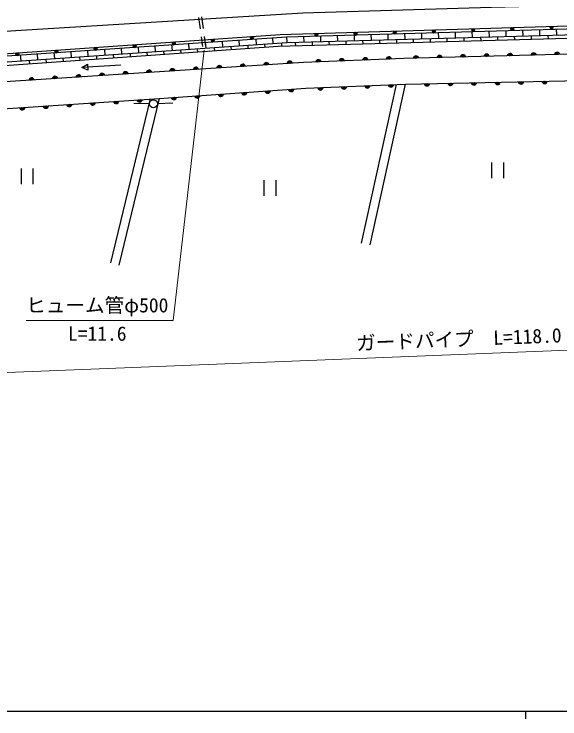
# Model space of a CAD drawing. Units: millimetres, scale not verified. Extents: x 40000 to 680000, y 20000 to 380000.
# Drawn here: x 302787 to 372406, y 204000 to 293949 of the extents above; entities that cross this region are included whole.
import ezdxf
from ezdxf.enums import TextEntityAlignment as Align

# ---------------------------------------------------------------- set-up
doc = ezdxf.new("R2010")
doc.units = ezdxf.units.MM
doc.header["$LTSCALE"] = 1000
for name, color, linetype, lineweight in [('M-BGD', 7, 'Continuous', 25), ('M-STR-HTXT', 7, 'Continuous', 13), ('M-TTL-BAND', 7, 'Continuous', 25)]:
    doc.layers.add(name, color=color, linetype=linetype, lineweight=lineweight)
doc.styles.add('ＭＳ ゴシック', font='')
doc.styles.get('ＭＳ ゴシック').set_extended_font_data('MS Gothic')

msp = doc.modelspace()

# ---------------------------------------------------------------- linework, layer by layer
at = {"layer": 'M-BGD'}
for p, q in [((326309, 293536), (326505, 292049)), ((326699, 293587), (326895, 292100)), ((337590, 290310), (416461, 292550)), ((352597, 291486), (352619, 290737)), ((354746, 291547), (354768, 290798)), ((356896, 291608), (356917, 290859)), ((359045, 291669), (359066, 290920)), ((361194, 291731), (361215, 290981)), ((363343, 291792), (363364, 291042)), ((365492, 291853), (365513, 291103)), ((367641, 291914), (367663, 291164)), ((369790, 291975), (369812, 291225)), ((371940, 292036), (371961, 291286)), ((326636, 291057), (326802, 289795)), ((327025, 291109), (327192, 289847)), ((331464, 290642), (331516, 289894)), ((333609, 290789), (333660, 290041)), ((335754, 290936), (335805, 290188)), ((337553, 291059), (337590, 290310)), ((339703, 291120), (339724, 290370)), ((341852, 291181), (341873, 290431)), ((344001, 291242), (344022, 290492)), ((346150, 291303), (346171, 290553)), ((347246, 290584), (347259, 290108)), ((348299, 291364), (348320, 290614)), ((349395, 290645), (349408, 290168)), ((350448, 291425), (350470, 290676)), ((351544, 290706), (351558, 290228)), ((353693, 290767), (353707, 290288)), ((355842, 290828), (355856, 290348)), ((357991, 290889), (358005, 290408)), ((360141, 290950), (360154, 290467)), ((362290, 291011), (362303, 290527)), ((364439, 291072), (364453, 290587)), ((366588, 291133), (366602, 290647)), ((368737, 291195), (368751, 290707)), ((370886, 291256), (370900, 290767)), ((299516, 287705), (337590, 290310)), ((318594, 289762), (318646, 289013)), ((320739, 289908), (320791, 289160)), ((322884, 290055), (322936, 289307)), ((325029, 290202), (325081, 289454)), ((327174, 290349), (327226, 289600)), ((328298, 289674), (328328, 289238)), ((329319, 290495), (329371, 289747)), ((330443, 289821), (330473, 289388)), ((332588, 289967), (332617, 289538)), ((334733, 290114), (334762, 289688)), ((336878, 290261), (336908, 289820)), ((338649, 290340), (338663, 289869)), ((340798, 290401), (340812, 289929)), ((342948, 290462), (342961, 289988)), ((345097, 290523), (345110, 290048)), ((305724, 288881), (305776, 288133)), ((307869, 289028), (307921, 288280)), ((310014, 289175), (310066, 288426)), ((312159, 289321), (312211, 288573)), ((314304, 289468), (314356, 288720)), ((315428, 288793), (315459, 288338)), ((316449, 289615), (316501, 288867)), ((317573, 288940), (317604, 288488)), ((319718, 289087), (319749, 288638)), ((321863, 289234), (321894, 288788)), ((324008, 289380), (324038, 288938)), ((326153, 289527), (326183, 289088)), ((303580, 288734), (303631, 287986)), ((304703, 288059), (304735, 287588)), ((306848, 288206), (306880, 287738)), ((308993, 288353), (309025, 287888)), ((311138, 288500), (311170, 288038)), ((313283, 288647), (313314, 288188)), ((311430, 287115), (312153, 287539)), ((316418, 287452), (311430, 287115)), ((312203, 286791), (311430, 287115)), ((312153, 287539), (312203, 286791)), ((347106, 264725), (351565, 284967)), ((348201, 264484), (352724, 285017)), ((320144, 283117), (315078, 262184)), ((321298, 283194), (316151, 261924)), ((320057, 282508), (318057, 282522)), ((321056, 282526), (323055, 282611)), ((363701, 275010), (363701, 273010)), ((365201, 275010), (365201, 273010)), ((303686, 274257), (303686, 272257)), ((305186, 274257), (305186, 272257)), ((334656, 272750), (334656, 270750)), ((336156, 272750), (336156, 270750))]:
    msp.add_line(p, q, dxfattribs=at)
for points in [[(300207, 291683), (339626, 294093), (363667, 294824), (414488, 296118)], [(284673, 279916), (299290, 288441), (337553, 291059), (416443, 293300)], [(299582, 288754), (336731, 291339), (415923, 293724)], [(416473, 292037), (336483, 289808), (299700, 287236), (284673, 279916)], [(416533, 289458), (406611, 289683), (352490, 288267), (339683, 287765), (300301, 285212), (286797, 277718)], [(281462, 272470), (286459, 274275), (301340, 281864), (321298, 283194), (339992, 284477), (352724, 285017), (379174, 285561), (405605, 286491), (412637, 284668), (413654, 279977), (413927, 277076)]]:
    msp.add_lwpolyline(points, dxfattribs=at)
for centre, radius in [((371333, 292250), 100), ((341347, 291347), 100), ((346344, 291497), 100), ((351342, 291648), 100), ((356340, 291798), 100), ((361338, 291949), 100), ((366335, 292099), 100), ((328141, 290610), 100), ((333129, 290957), 100), ((313178, 289569), 100), ((318165, 289916), 100), ((323153, 290263), 100), ((303202, 288874), 100), ((308190, 289221), 100), ((320557, 282505), 500)]:
    msp.add_circle(centre, radius, dxfattribs=at)
for centre, radius, start, end in [((371333, 292250), 219, 144.85552, 38.59531), ((371333, 292250), 175, 133.13504, 50.31579), ((371333, 292250), 131, 91.72546, 91.72537), ((341347, 291347), 219, 144.85552, 38.59531), ((341347, 291347), 175, 133.13504, 50.31579), ((341347, 291347), 131, 91.72546, 91.72537), ((346344, 291497), 219, 144.85552, 38.59531), ((346344, 291497), 175, 133.13504, 50.31579), ((346344, 291497), 131, 91.72546, 91.72537), ((351342, 291648), 219, 144.85552, 38.59531), ((351342, 291648), 175, 133.13504, 50.31579), ((351342, 291648), 131, 91.72546, 91.72537), ((356340, 291798), 219, 144.85552, 38.59531), ((356340, 291798), 175, 133.13504, 50.31579), ((356340, 291798), 131, 91.72546, 91.72537), ((361338, 291949), 219, 144.85552, 38.59531), ((361338, 291949), 175, 133.13504, 50.31579), ((361338, 291949), 131, 91.72546, 91.72537), ((366335, 292099), 219, 144.85552, 38.59531), ((366335, 292099), 175, 133.13504, 50.31579), ((366335, 292099), 131, 91.72546, 91.72537), ((328141, 290610), 219, 147.1102, 40.84999), ((328141, 290610), 175, 135.38972, 52.57047), ((328141, 290610), 131, 93.98015, 93.98004), ((333129, 290957), 219, 147.1102, 40.84999), ((333129, 290957), 175, 135.38972, 52.57047), ((333129, 290957), 131, 93.98015, 93.98004), ((313178, 289569), 219, 147.1102, 40.84999), ((313178, 289569), 175, 135.38972, 52.57047), ((313178, 289569), 131, 93.98015, 93.98004), ((318165, 289916), 219, 147.1102, 40.84999), ((318165, 289916), 175, 135.38972, 52.57047), ((318165, 289916), 131, 93.98015, 93.98004), ((323153, 290263), 219, 147.1102, 40.84999), ((323153, 290263), 175, 135.38972, 52.57047), ((323153, 290263), 131, 93.98015, 93.98004), ((303202, 288874), 219, 147.1102, 40.84999), ((303202, 288874), 175, 135.38972, 52.57047), ((303202, 288874), 131, 93.98015, 93.98004), ((308190, 289221), 219, 147.1102, 40.84999), ((308190, 289221), 175, 135.38972, 52.57047), ((308190, 289221), 131, 93.98015, 93.98004), ((360058, 288411), 354, 10.29611, 172.70129), ((363057, 288490), 354, 10.29611, 172.70129), ((363057, 288490), 283, 12.52015, 170.47725), ((366056, 288568), 354, 10.29611, 172.70129), ((366056, 288568), 283, 12.52015, 170.47725), ((366056, 288568), 212, 16.26647, 166.73092), ((369055, 288647), 354, 10.29611, 172.70129), ((369055, 288647), 283, 12.52015, 170.47725), ((369055, 288647), 212, 16.26647, 166.73092), ((369055, 288647), 142, 23.9782, 159.01919), ((369055, 288647), 100, 34.29587, 148.70153), ((372054, 288725), 354, 10.29611, 172.70129), ((372054, 288725), 283, 12.52015, 170.47725), ((372054, 288725), 212, 16.26647, 166.73092), ((372054, 288725), 142, 23.9782, 159.01919), ((372054, 288725), 100, 34.29587, 148.70153), ((337958, 287599), 354, 12.5064, 174.91158), ((337958, 287599), 283, 14.73044, 172.68754), ((341592, 287786), 354, 11.04315, 173.44833), ((341592, 287786), 283, 13.26719, 171.22429), ((341592, 287786), 212, 17.01352, 167.47797), ((341592, 287786), 142, 24.72525, 159.76624), ((341592, 287786), 100, 35.04291, 149.44857), ((344590, 287903), 354, 11.04315, 173.44833), ((344590, 287903), 283, 13.26719, 171.22429), ((344590, 287903), 212, 17.01352, 167.47797), ((344590, 287903), 142, 24.72525, 159.76624), ((344590, 287903), 100, 35.04291, 149.44857), ((347588, 288021), 354, 11.04315, 173.44833), ((347588, 288021), 283, 13.26719, 171.22429), ((347588, 288021), 212, 17.01352, 167.47797), ((347588, 288021), 142, 24.72525, 159.76624), ((347588, 288021), 100, 35.04291, 149.44857), ((350585, 288139), 354, 11.04315, 173.44833), ((350585, 288139), 283, 13.26719, 171.22429), ((350585, 288139), 212, 17.01352, 167.47797), ((350585, 288139), 142, 24.72525, 159.76624), ((350585, 288139), 100, 35.04291, 149.44857), ((354060, 288254), 354, 10.29611, 172.70129), ((354060, 288254), 283, 12.52015, 170.47725), ((354060, 288254), 212, 16.26647, 166.73092), ((354060, 288254), 142, 23.9782, 159.01919), ((354060, 288254), 100, 34.29587, 148.70153), ((357059, 288333), 354, 10.29611, 172.70129), ((357059, 288333), 283, 12.52015, 170.47725), ((357059, 288333), 212, 16.26647, 166.73092), ((357059, 288333), 142, 23.9782, 159.01919), ((357059, 288333), 100, 34.29587, 148.70153), ((360058, 288411), 283, 12.52015, 170.47725), ((360058, 288411), 212, 16.26647, 166.73092), ((360058, 288411), 142, 23.9782, 159.01919), ((360058, 288411), 100, 34.29587, 148.70153), ((363057, 288490), 212, 16.26647, 166.73092), ((363057, 288490), 142, 23.9782, 159.01919), ((363057, 288490), 100, 34.29587, 148.70153), ((366056, 288568), 142, 23.9782, 159.01919), ((366056, 288568), 100, 34.29587, 148.70153), ((322989, 286629), 354, 12.5064, 174.91158), ((325983, 286823), 354, 12.5064, 174.91158), ((325983, 286823), 283, 14.73044, 172.68754), ((325983, 286823), 212, 18.47677, 168.94121), ((325983, 286823), 142, 26.1885, 161.22948), ((328977, 287017), 354, 12.5064, 174.91158), ((328977, 287017), 283, 14.73044, 172.68754), ((328977, 287017), 212, 18.47677, 168.94121), ((328977, 287017), 142, 26.1885, 161.22948), ((328977, 287017), 100, 36.50616, 150.91182), ((331971, 287211), 354, 12.5064, 174.91158), ((331971, 287211), 283, 14.73044, 172.68754), ((331971, 287211), 212, 18.47677, 168.94121), ((331971, 287211), 142, 26.1885, 161.22948), ((331971, 287211), 100, 36.50616, 150.91182), ((334964, 287405), 354, 12.5064, 174.91158), ((334964, 287405), 283, 14.73044, 172.68754), ((334964, 287405), 212, 18.47677, 168.94121), ((334964, 287405), 142, 26.1885, 161.22948), ((334964, 287405), 100, 36.50616, 150.91182), ((337958, 287599), 212, 18.47677, 168.94121), ((337958, 287599), 142, 26.1885, 161.22948), ((337958, 287599), 100, 36.50616, 150.91182), ((311015, 285853), 354, 12.5064, 174.91158), ((311015, 285853), 283, 14.73044, 172.68754), ((311015, 285853), 212, 18.47677, 168.94121), ((314008, 286047), 354, 12.5064, 174.91158), ((314008, 286047), 283, 14.73044, 172.68754), ((314008, 286047), 212, 18.47677, 168.94121), ((314008, 286047), 142, 26.1885, 161.22948), ((314008, 286047), 100, 36.50616, 150.91182), ((317002, 286241), 354, 12.5064, 174.91158), ((317002, 286241), 283, 14.73044, 172.68754), ((317002, 286241), 212, 18.47677, 168.94121), ((317002, 286241), 142, 26.1885, 161.22948), ((317002, 286241), 100, 36.50616, 150.91182), ((319996, 286435), 354, 12.5064, 174.91158), ((319996, 286435), 283, 14.73044, 172.68754), ((319996, 286435), 212, 18.47677, 168.94121), ((319996, 286435), 142, 26.1885, 161.22948), ((319996, 286435), 100, 36.50616, 150.91182), ((322989, 286629), 283, 14.73044, 172.68754), ((322989, 286629), 212, 18.47677, 168.94121), ((322989, 286629), 142, 26.1885, 161.22948), ((322989, 286629), 100, 36.50616, 150.91182), ((325983, 286823), 100, 36.50616, 150.91182), ((305027, 285464), 354, 12.5064, 174.91158), ((305027, 285464), 283, 14.73044, 172.68754), ((305027, 285464), 212, 18.47677, 168.94121), ((305027, 285464), 142, 26.1885, 161.22948), ((305027, 285464), 100, 36.50616, 150.91182), ((308021, 285658), 354, 12.5064, 174.91158), ((308021, 285658), 283, 14.73044, 172.68754), ((308021, 285658), 212, 18.47677, 168.94121), ((308021, 285658), 142, 26.1885, 161.22948), ((308021, 285658), 100, 36.50616, 150.91182), ((311015, 285853), 142, 26.1885, 161.22948), ((311015, 285853), 100, 36.50616, 150.91182), ((358449, 285189), 354, 189.9758, 352.38098), ((358449, 285189), 283, 192.19984, 350.15694), ((358449, 285189), 212, 195.94616, 346.41061), ((361449, 285250), 354, 189.9758, 352.38098), ((361449, 285250), 283, 192.19984, 350.15694), ((361449, 285250), 212, 195.94616, 346.41061), ((361449, 285250), 142, 203.65789, 338.69888), ((361449, 285250), 100, 213.97555, 328.38122), ((364448, 285312), 354, 189.9758, 352.38098), ((364448, 285312), 283, 192.19984, 350.15694), ((364448, 285312), 212, 195.94616, 346.41061), ((364448, 285312), 142, 203.65789, 338.69888), ((364448, 285312), 100, 213.97555, 328.38122), ((367447, 285374), 354, 189.9758, 352.38098), ((367447, 285374), 283, 192.19984, 350.15694), ((367447, 285374), 212, 195.94616, 346.41061), ((367447, 285374), 142, 203.65789, 338.69888), ((367447, 285374), 100, 213.97555, 328.38122), ((370447, 285435), 354, 189.9758, 352.38098), ((370447, 285435), 283, 192.19984, 350.15694), ((370447, 285435), 212, 195.94616, 346.41061), ((370447, 285435), 142, 203.65789, 338.69888), ((370447, 285435), 100, 213.97555, 328.38122), ((338124, 284403), 354, 192.72499, 355.13017), ((338124, 284403), 283, 194.94903, 352.90613), ((338124, 284403), 212, 198.69535, 349.1598), ((338124, 284403), 142, 206.40708, 341.44807), ((338124, 284403), 100, 216.72474, 331.13041), ((341859, 284611), 354, 191.22339, 353.62857), ((341859, 284611), 283, 193.44743, 351.40453), ((341859, 284611), 212, 197.19376, 347.65821), ((341859, 284611), 142, 204.90549, 339.94648), ((341859, 284611), 100, 215.22315, 329.62881), ((344857, 284738), 354, 191.22339, 353.62857), ((344857, 284738), 283, 193.44743, 351.40453), ((344857, 284738), 212, 197.19376, 347.65821), ((344857, 284738), 142, 204.90549, 339.94648), ((344857, 284738), 100, 215.22315, 329.62881), ((347854, 284864), 354, 191.22339, 353.62857), ((347854, 284864), 283, 193.44743, 351.40453), ((347854, 284864), 212, 197.19376, 347.65821), ((347854, 284864), 142, 204.90549, 339.94648), ((347854, 284864), 100, 215.22315, 329.62881), ((350851, 284991), 354, 191.22339, 353.62857), ((350851, 284991), 283, 193.44743, 351.40453), ((350851, 284991), 212, 197.19376, 347.65821), ((350851, 284991), 142, 204.90549, 339.94648), ((350851, 284991), 100, 215.22315, 329.62881), ((355450, 285127), 354, 189.9758, 352.38098), ((355450, 285127), 283, 192.19984, 350.15694), ((355450, 285127), 212, 195.94616, 346.41061), ((355450, 285127), 142, 203.65789, 338.69888), ((355450, 285127), 100, 213.97555, 328.38122), ((358449, 285189), 142, 203.65789, 338.69888), ((358449, 285189), 100, 213.97555, 328.38122), ((323159, 283376), 354, 192.72499, 355.13017), ((323159, 283376), 283, 194.94903, 352.90613), ((326152, 283581), 354, 192.72499, 355.13017), ((326152, 283581), 283, 194.94903, 352.90613), ((326152, 283581), 212, 198.69535, 349.1598), ((326152, 283581), 142, 206.40708, 341.44807), ((326152, 283581), 100, 216.72474, 331.13041), ((329145, 283787), 354, 192.72499, 355.13017), ((329145, 283787), 283, 194.94903, 352.90613), ((329145, 283787), 212, 198.69535, 349.1598), ((329145, 283787), 142, 206.40708, 341.44807), ((329145, 283787), 100, 216.72474, 331.13041), ((332138, 283992), 354, 192.72499, 355.13017), ((332138, 283992), 283, 194.94903, 352.90613), ((332138, 283992), 212, 198.69535, 349.1598), ((332138, 283992), 142, 206.40708, 341.44807), ((332138, 283992), 100, 216.72474, 331.13041), ((335131, 284198), 354, 192.72499, 355.13017), ((335131, 284198), 283, 194.94903, 352.90613), ((335131, 284198), 212, 198.69535, 349.1598), ((335131, 284198), 142, 206.40708, 341.44807), ((335131, 284198), 100, 216.72474, 331.13041), ((309818, 282483), 354, 192.60971, 355.01489), ((309818, 282483), 283, 194.83375, 352.79085), ((309818, 282483), 212, 198.58008, 349.04453), ((312812, 282683), 354, 192.60971, 355.01489), ((312812, 282683), 283, 194.83375, 352.79085), ((312812, 282683), 212, 198.58008, 349.04453), ((312812, 282683), 142, 206.29181, 341.3328), ((312812, 282683), 100, 216.60947, 331.01513), ((315805, 282882), 354, 192.60971, 355.01489), ((315805, 282882), 283, 194.83375, 352.79085), ((315805, 282882), 212, 198.58008, 349.04453), ((315805, 282882), 142, 206.29181, 341.3328), ((315805, 282882), 100, 216.60947, 331.01513), ((318799, 283081), 354, 192.60971, 355.01489), ((318799, 283081), 283, 194.83375, 352.79085), ((318799, 283081), 212, 198.58008, 349.04453), ((318799, 283081), 142, 206.29181, 341.3328), ((318799, 283081), 100, 216.60947, 331.01513), ((323159, 283376), 212, 198.69535, 349.1598), ((323159, 283376), 142, 206.40708, 341.44807), ((323159, 283376), 100, 216.72474, 331.13041), ((303832, 282084), 354, 192.60971, 355.01489), ((303832, 282084), 283, 194.83375, 352.79085), ((303832, 282084), 212, 198.58008, 349.04453), ((303832, 282084), 142, 206.29181, 341.3328), ((303832, 282084), 100, 216.60947, 331.01513), ((306825, 282284), 354, 192.60971, 355.01489), ((306825, 282284), 283, 194.83375, 352.79085), ((306825, 282284), 212, 198.58008, 349.04453), ((306825, 282284), 142, 206.29181, 341.3328), ((306825, 282284), 100, 216.60947, 331.01513), ((309818, 282483), 142, 206.29181, 341.3328), ((309818, 282483), 100, 216.60947, 331.01513)]:
    msp.add_arc(centre, radius, start, end, dxfattribs=at)
at = {"layer": 'M-STR-HTXT'}
for p, q in [((327029, 289348), (323080, 254827)), ((323080, 254827), (304330, 254827)), ((300802, 248181), (418399, 252820))]:
    msp.add_line(p, q, dxfattribs=at)
at = {"layer": 'M-TTL-BAND'}
for p, q in [((40000, 205000), (579000, 205000)), ((368000, 205000), (368000, 204000))]:
    msp.add_line(p, q, dxfattribs=at)

# ---------------------------------------------------------------- texts
at = {"layer": 'M-STR-HTXT', "style": 'ＭＳ ゴシック'}
msp.add_text('ヒューム管φ500', height=1833, dxfattribs=at).set_placement((304330, 255327), align=Align.BOTTOM_LEFT)
msp.add_text('L=11.6', height=1833, dxfattribs=at).set_placement((313393, 251713), align=Align.BOTTOM_CENTER)
msp.add_text('ガードパイプ  L=118.0', height=1833, rotation=2.259, dxfattribs=at).set_placement((359580, 251000), align=Align.BOTTOM_CENTER)

doc.saveas('drawing.dxf')
